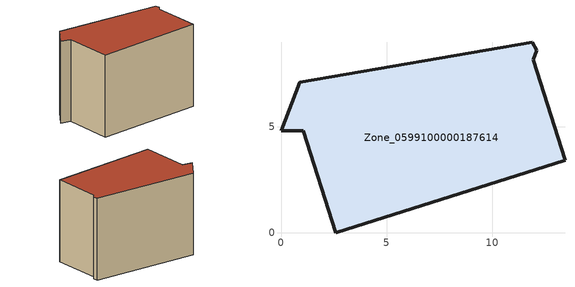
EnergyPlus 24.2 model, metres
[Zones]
Zone_0599100000187614
 floor ground (C_G): 0,4.81 0.9,7.12 11.9,9 12.11,8.63 11.94,8.18 13.45,3.43 2.58,0 1.05,4.83 z0
 wall outside (C_F): 12.11,8.63 11.9,9 0.9,7.12 0,4.81 1.05,4.83 2.58,0 13.45,3.43 11.94,8.18 12.11,8.63 z0:8.65
 roof outside (C_R): 2.58,0 13.45,3.43 11.94,8.18 12.11,8.63 11.9,9 0.9,7.12 0,4.81 1.05,4.83 z8.65
[BUILDING]
Pand.0599100000187614: North Axis=0; Terrain=City; Loads Convergence Tolerance Value=0.04; Temperature Convergence Tolerance Value=0.4; Solar Distribution=FullExterior; Maximum Number of Warmup Days=25; Minimum Number of Warmup Days=1
[Site:Location]
Rotterdam.The.Hague.AP_ZH_NLD Design_Conditions: Latitude=51.96; Longitude=4.45; Time Zone=1; Elevation=-4.5
[SITE:GROUNDTEMPERATURE:BUILDINGSURFACE]
18, 18, 18, 18, 18, 18, 18, 18, 18, 18, 18, 18
[MATERIAL] Thermal Absorptance=0.9; Solar Absorptance=0.7; Visible Absorptance=0.7
Name | Roughness | Thickness | Conductivity | Density | Specific Heat
G.TI.1975-1991 | MediumSmooth | 0.15 | 0.288461 | 540 | 1210
F.TI.1975-1991 | Rough | 0.3 | 0.230769 | 1920 | 840
R.TI.1975-1991 | MediumRough | 0.2 | 0.153846 | 1500 | 1000
[CONSTRUCTION]
C_G: G.TI.1975-1991
C_F: F.TI.1975-1991
C_R: R.TI.1975-1991
[ZONE]
Zone_0599100000187614: Type=1; Multiplier=1; Ceiling Height=Autocalculate; Volume=Autocalculate; Floor Area=autocalculate; Part of Total Floor Area=Yes
[ZONEINFILTRATION:DESIGNFLOWRATE]
Infil_Zone_0599100000187614: Zone or ZoneList or Space or SpaceList=Zone_0599100000187614; Schedule=AlwaysOn; Design Flow Rate Calculation Method=Flow/Area; Flow Rate per Floor Area=0.003; Constant Term Coefficient=1; Temperature Term Coefficient=0; Velocity Term Coefficient=0; Velocity Squared Term Coefficient=0
[HVACTEMPLATE:ZONE:IDEALLOADSAIRSYSTEM]
Zone_0599100000187614: Maximum Heating Supply Air Temperature=50; Minimum Cooling Supply Air Temperature=13; Maximum Heating Supply Air Humidity Ratio=0.0156; Minimum Cooling Supply Air Humidity Ratio=0.0077; Heating Limit=NoLimit; Cooling Limit=NoLimit; Dehumidification Control Type=ConstantSensibleHeatRatio; Cooling Sensible Heat Ratio=0.7; Dehumidification Setpoint=60; Humidification Control Type=None; Humidification Setpoint=30; Outdoor Air Method=None; Outdoor Air Flow Rate per Person=0.00944; Outdoor Air Flow Rate per Zone Floor Area=0; Outdoor Air Flow Rate per Zone=0; Demand Controlled Ventilation Type=None; Outdoor Air Economizer Type=NoEconomizer; Heat Recovery Type=None; Sensible Heat Recovery Effectiveness=0.7; Latent Heat Recovery Effectiveness=0.65
[ZONECONTROL:THERMOSTAT]
ThermostatControl_Zone_0599100000187614: Zone or ZoneList=Zone_0599100000187614; Control Type Schedule=DualSetpointControlType; Control 1=Thermostat_Zone_0599100000187614; Temperature Difference Between Cutout And Setpoint=0
[THERMOSTATSETPOINT:DUALSETPOINT]
Thermostat_Zone_0599100000187614: Heating Setpoint Temperature Schedule=HeatingSetpoint_Zone_0599100000187614; Cooling Setpoint Temperature Schedule=CoolingSetpoint_Zone_0599100000187614
[SCHEDULE:COMPACT]
HeatingSetpoint_Zone_0599100000187614: Through: 12/31, For: AllDays, Until: 24:00, 21
CoolingSetpoint_Zone_0599100000187614: Through: 12/31, For: AllDays, Until: 24:00, 24
DualSetpointControlType: Through: 12/31, For: AllDays, Until: 24:00, 4
AlwaysOn: Through: 12/31, For: AllDays, Until: 24:00, 1
